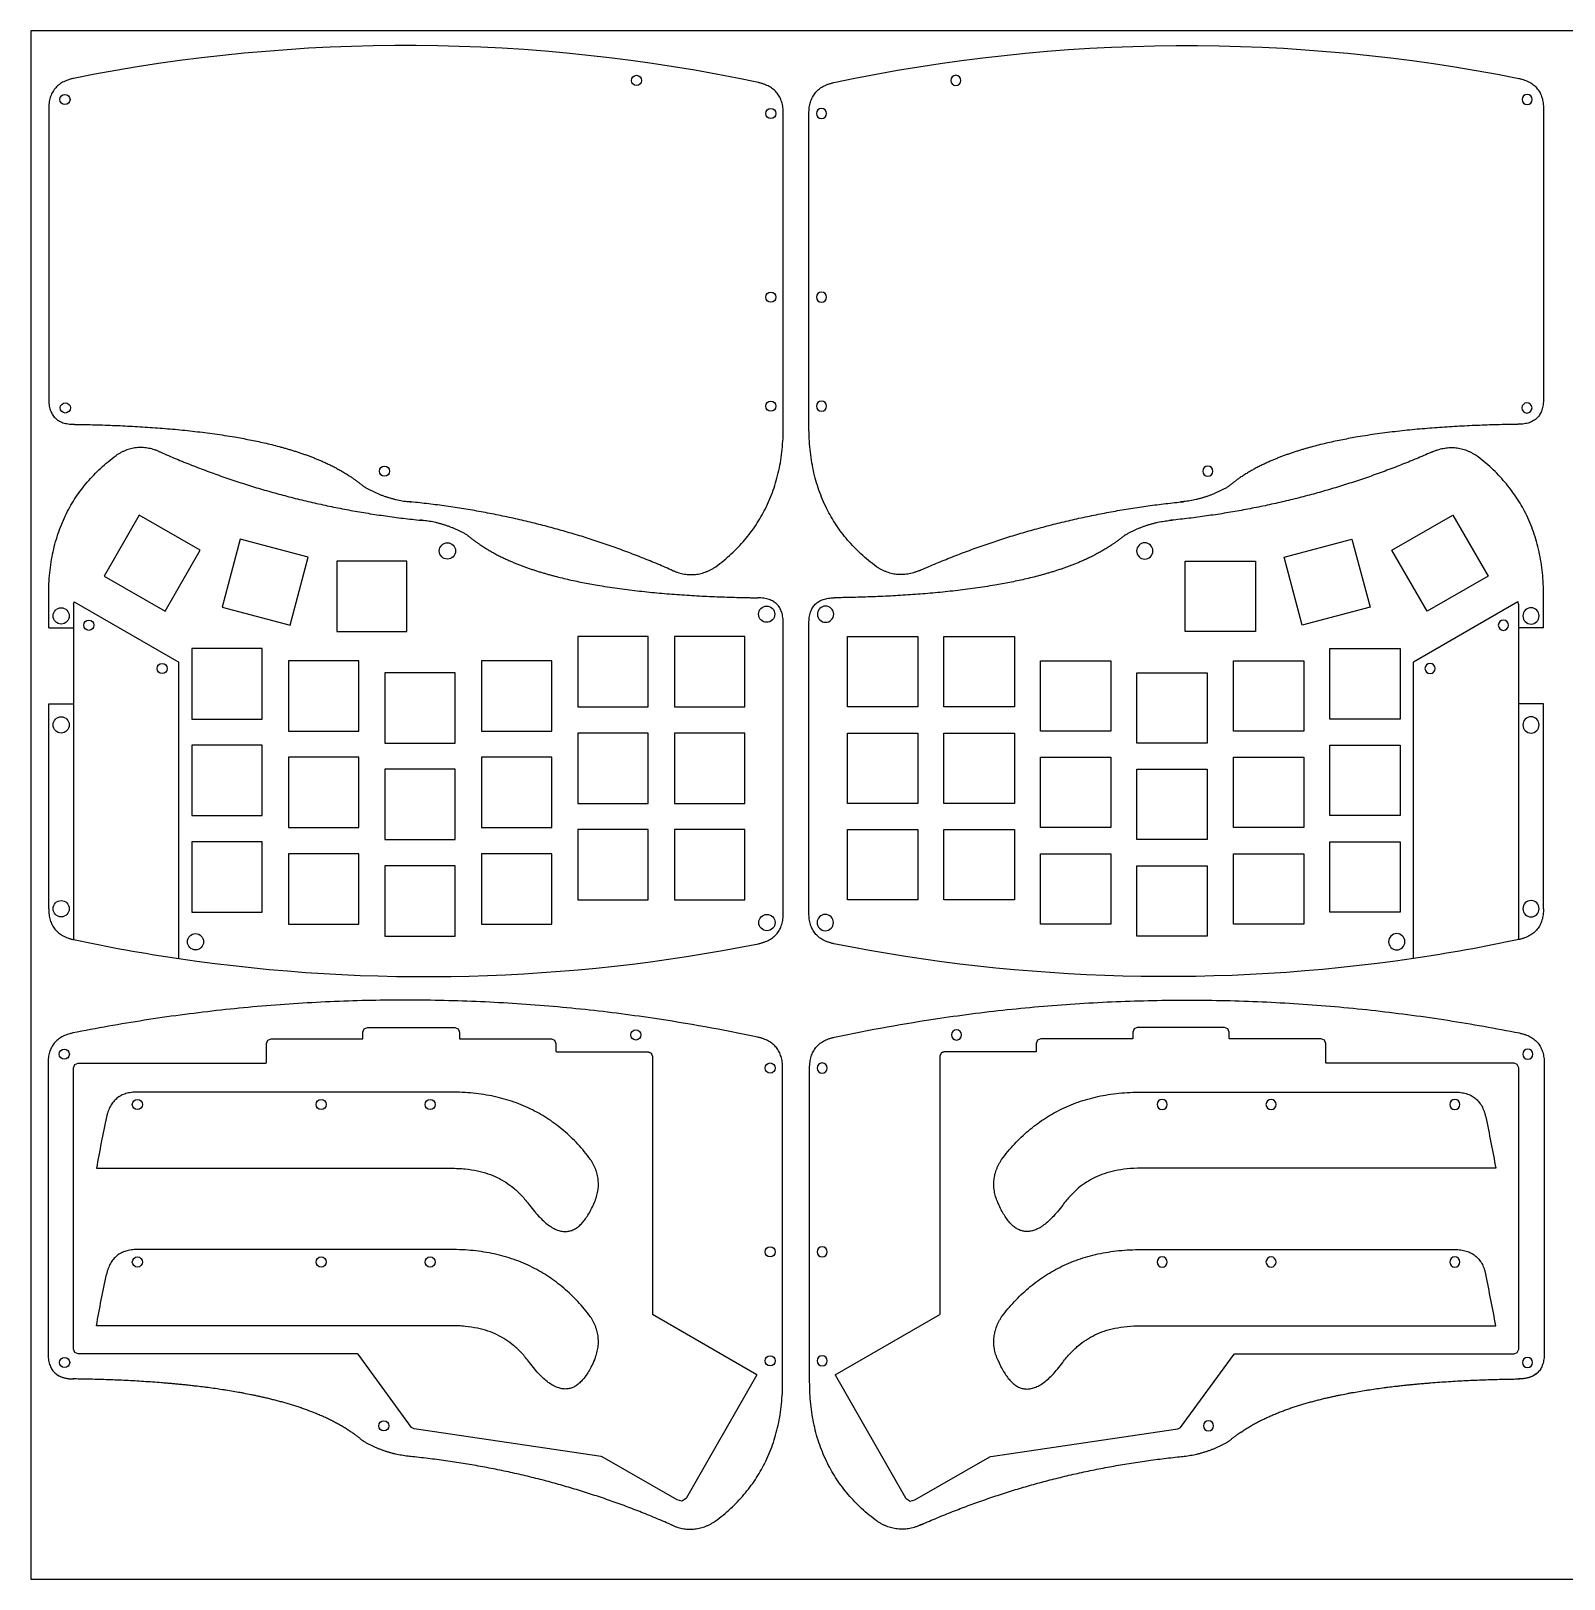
# Model space of a CAD drawing. Header units: millimetres. Extents: x 0 to 610, y 0 to 305.
# Drawn here: x 0 to 301.9, y 0 to 304.8 of the extents above; entities that cross this region are included whole.
import ezdxf

# ---------------------------------------------------------------- set-up
doc = ezdxf.new("R2010")
doc.units = ezdxf.units.MM
doc.layers.add('Bed', color=250, linetype='Continuous', true_color=0x3a3a3a)
doc.layers.add('Cut_noOLED', color=7, linetype='Continuous')

msp = doc.modelspace()

# ---------------------------------------------------------------- linework, layer by layer
at = {"layer": 'Bed'}
msp.add_lwpolyline([(0, 0), (609.6, 0), (609.6, 304.8), (0, 304.8)], close=True, dxfattribs=at)
at = {"layer": 'Cut_noOLED'}
for p, q in [((3.49, 289.43), (3.49, 232.38)), ((148.17, 226.81), (148.17, 288.56)), ((153.22, 226.81), (153.22, 288.56)), ((297.9, 289.43), (297.9, 232.38)), ((3.49, 187.3), (3.49, 193.73)), ((8.41, 191.97), (8.51, 192.34)), ((8.51, 192.34), (8.53, 192.37)), ((8.53, 192.37), (29.11, 180.49)), ((292.86, 192.37), (272.28, 180.49)), ((292.88, 192.34), (292.86, 192.37)), ((292.98, 191.97), (292.88, 192.34)), ((297.9, 187.3), (297.9, 193.73)), ((8.41, 191.97), (8.41, 125.9)), ((292.98, 191.97), (292.98, 125.9)), ((3.49, 187.3), (8.41, 187.3)), ((148.17, 131.11), (148.17, 188.16)), ((153.22, 131.11), (153.22, 188.16)), ((297.9, 187.3), (292.98, 187.3)), ((29.11, 122.18), (29.11, 180.49)), ((272.28, 122.18), (272.28, 180.49)), ((3.49, 131.98), (3.49, 172.3)), ((3.49, 172.3), (8.41, 172.3)), ((297.9, 172.3), (292.98, 172.3)), ((297.9, 131.98), (297.9, 172.3)), ((65.39, 107.68), (65.65, 108.32)), ((65.39, 106.43), (65.39, 107.68)), ((65.65, 108.32), (66.29, 108.58)), ((66.29, 108.58), (83.49, 108.58)), ((83.49, 108.58), (84.13, 108.32)), ((84.13, 108.32), (84.39, 107.68)), ((84.39, 107.68), (84.39, 106.43)), ((217.26, 108.32), (217, 107.68)), ((217, 107.68), (217, 106.43)), ((217.9, 108.58), (217.26, 108.32)), ((235.1, 108.58), (217.9, 108.58)), ((235.74, 108.32), (235.1, 108.58)), ((236, 107.68), (235.74, 108.32)), ((236, 106.43), (236, 107.68)), ((46.39, 105.43), (46.65, 106.07)), ((46.39, 101.68), (46.39, 105.43)), ((46.65, 106.07), (47.29, 106.33)), ((47.29, 106.33), (65.29, 106.33)), ((65.29, 106.33), (65.36, 106.36)), ((65.36, 106.36), (65.39, 106.43)), ((84.39, 106.43), (84.42, 106.36)), ((84.42, 106.36), (84.49, 106.33)), ((84.49, 106.33), (102.49, 106.33)), ((102.49, 106.33), (103.13, 106.07)), ((103.13, 106.07), (103.39, 105.43)), ((103.39, 105.43), (103.39, 103.93)), ((103.39, 103.93), (103.42, 103.86)), ((103.42, 103.86), (103.49, 103.83)), ((103.49, 103.83), (121.49, 103.83)), ((197.9, 103.83), (179.9, 103.83)), ((197.97, 103.86), (197.9, 103.83)), ((198, 103.93), (197.97, 103.86)), ((198.26, 106.07), (198, 105.43)), ((198, 105.43), (198, 103.93)), ((198.9, 106.33), (198.26, 106.07)), ((216.9, 106.33), (198.9, 106.33)), ((216.97, 106.36), (216.9, 106.33)), ((217, 106.43), (216.97, 106.36)), ((236.03, 106.36), (236, 106.43)), ((236.1, 106.33), (236.03, 106.36)), ((254.1, 106.33), (236.1, 106.33)), ((254.74, 106.07), (254.1, 106.33)), ((255, 105.43), (254.74, 106.07)), ((255, 101.68), (255, 105.43)), ((3.36, 101.49), (3.36, 44.44)), ((8.39, 100.68), (8.65, 101.32)), ((8.39, 45.23), (8.39, 100.68)), ((8.65, 101.32), (9.29, 101.58)), ((9.29, 101.58), (26.39, 101.58)), ((26.39, 101.58), (28.39, 101.58)), ((28.39, 101.58), (46.29, 101.58)), ((46.29, 101.58), (46.36, 101.61)), ((46.36, 101.61), (46.39, 101.68)), ((122.42, 102.88), (122.41, 52.11)), ((148.04, 38.86), (148.04, 100.61)), ((153.36, 38.86), (153.36, 100.61)), ((178.98, 102.88), (178.98, 52.11)), ((255.03, 101.61), (255, 101.68)), ((255.1, 101.58), (255.03, 101.61)), ((273, 101.58), (255.1, 101.58)), ((275, 101.58), (273, 101.58)), ((292.1, 101.58), (275, 101.58)), ((292.74, 101.32), (292.1, 101.58)), ((293.01, 100.68), (292.74, 101.32)), ((293.01, 45.23), (293.01, 100.68)), ((298.04, 101.49), (298.04, 44.44)), ((82.71, 95.88), (20.96, 95.88)), ((218.68, 95.88), (280.43, 95.88)), ((82.71, 64.88), (20.96, 64.88)), ((218.68, 64.88), (280.43, 64.88)), ((142.99, 40.23), (122.41, 52.11)), ((158.4, 40.23), (178.98, 52.11)), ((8.65, 44.59), (8.39, 45.23)), ((9.29, 44.33), (8.65, 44.59)), ((26.39, 44.33), (9.29, 44.33)), ((28.39, 44.33), (26.39, 44.33)), ((64.29, 44.33), (28.39, 44.33)), ((64.42, 44.27), (64.29, 44.33)), ((74.97, 29.82), (64.42, 44.27)), ((226.42, 29.82), (236.97, 44.27)), ((236.97, 44.27), (237.1, 44.33)), ((237.1, 44.33), (273, 44.33)), ((273, 44.33), (275, 44.33)), ((275, 44.33), (292.1, 44.33)), ((292.1, 44.33), (292.74, 44.59)), ((292.74, 44.59), (293.01, 45.23)), ((142.99, 40.23), (129.12, 16.01)), ((158.4, 40.23), (172.27, 16.01)), ((75.5, 29.59), (74.97, 29.82)), ((112.33, 24.12), (75.5, 29.59)), ((189.06, 24.12), (225.89, 29.59)), ((225.89, 29.59), (226.42, 29.82)), ((112.52, 24.07), (112.33, 24.12)), ((127.28, 15.57), (112.52, 24.07)), ((174.11, 15.57), (188.87, 24.07)), ((188.87, 24.07), (189.06, 24.12)), ((128.21, 15.36), (127.28, 15.57)), ((129.03, 15.88), (128.21, 15.36)), ((129.12, 16.01), (129.03, 15.88)), ((172.27, 16.01), (172.36, 15.88)), ((172.36, 15.88), (173.19, 15.36)), ((173.19, 15.36), (174.11, 15.57))]:
    msp.add_line(p, q, dxfattribs=at)
for points in [[(33.34, 202.55), (21.34, 209.46), (14.42, 197.46), (26.42, 190.55)], [(268.05, 202.55), (280.05, 209.46), (286.97, 197.46), (274.97, 190.55)], [(37.65, 191.36), (51.03, 187.79), (54.61, 201.17), (41.22, 204.74)], [(263.74, 191.36), (250.36, 187.79), (246.79, 201.17), (260.17, 204.74)], [(60.21, 186.59), (74.06, 186.59), (74.06, 200.44), (60.21, 200.44)], [(241.18, 200.44), (241.18, 186.59), (227.33, 186.59), (227.33, 200.44)], [(31.71, 169.33), (45.56, 169.33), (45.56, 183.19), (31.71, 183.19)], [(121.57, 171.71), (121.57, 185.56), (107.72, 185.56), (107.72, 171.71)], [(126.72, 185.56), (126.72, 171.71), (140.57, 171.71), (140.57, 185.56)], [(174.67, 171.71), (160.82, 171.71), (160.82, 185.56), (174.67, 185.56)], [(179.82, 185.56), (193.68, 185.56), (193.68, 171.71), (179.82, 171.71)], [(255.83, 169.33), (255.83, 183.19), (269.68, 183.19), (269.68, 169.33)], [(64.56, 180.81), (50.71, 180.81), (50.71, 166.96), (64.56, 166.96)], [(102.57, 166.96), (102.57, 180.81), (88.71, 180.81), (88.71, 166.96)], [(212.68, 166.96), (198.83, 166.96), (198.83, 180.81), (212.68, 180.81)], [(236.83, 180.81), (250.68, 180.81), (250.68, 166.96), (236.83, 166.96)], [(83.56, 178.43), (69.71, 178.43), (69.71, 164.58), (83.56, 164.58)], [(217.83, 178.43), (231.68, 178.43), (231.68, 164.58), (217.83, 164.58)], [(121.57, 166.56), (107.72, 166.56), (107.72, 152.71), (121.57, 152.71)], [(140.57, 166.56), (126.72, 166.56), (126.72, 152.71), (140.57, 152.71)], [(174.67, 166.56), (174.67, 152.71), (160.82, 152.71), (160.82, 166.56)], [(179.82, 166.56), (193.68, 166.56), (193.68, 152.71), (179.82, 152.71)], [(31.71, 164.18), (31.71, 150.33), (45.56, 150.33), (45.56, 164.18)], [(50.71, 147.96), (64.56, 147.96), (64.56, 161.81), (50.71, 161.81)], [(102.57, 147.96), (102.57, 161.81), (88.71, 161.81), (88.71, 147.96)], [(198.83, 147.96), (198.83, 161.81), (212.68, 161.81), (212.68, 147.96)], [(236.83, 161.81), (250.68, 161.81), (250.68, 147.96), (236.83, 147.96)], [(255.83, 150.33), (255.83, 164.18), (269.68, 164.18), (269.68, 150.33)], [(69.71, 145.58), (83.56, 145.58), (83.56, 159.43), (69.71, 159.43)], [(217.83, 159.43), (231.68, 159.43), (231.68, 145.58), (217.83, 145.58)], [(121.57, 133.71), (121.57, 147.56), (107.72, 147.56), (107.72, 133.71)], [(140.57, 147.56), (126.72, 147.56), (126.72, 133.71), (140.57, 133.71)], [(174.67, 133.71), (160.82, 133.71), (160.82, 147.56), (174.67, 147.56)], [(193.68, 133.71), (179.82, 133.71), (179.82, 147.56), (193.68, 147.56)], [(45.56, 131.33), (45.56, 145.18), (31.71, 145.18), (31.71, 131.33)], [(255.83, 131.33), (255.83, 145.18), (269.68, 145.18), (269.68, 131.33)], [(64.56, 128.96), (64.56, 142.81), (50.71, 142.81), (50.71, 128.96)], [(83.56, 140.43), (69.71, 140.43), (69.71, 126.58), (83.56, 126.58)], [(88.71, 142.81), (88.71, 128.96), (102.57, 128.96), (102.57, 142.81)], [(198.83, 128.96), (198.83, 142.81), (212.68, 142.81), (212.68, 128.96)], [(231.68, 126.58), (217.83, 126.58), (217.83, 140.43), (231.68, 140.43)], [(236.83, 128.96), (236.83, 142.81), (250.68, 142.81), (250.68, 128.96)]]:
    msp.add_lwpolyline(points, close=True, dxfattribs=at)
for points in [[(12.9, 80.88), (20.96, 80.88), (82.71, 80.88)], [(288.49, 80.88), (280.43, 80.88), (218.68, 80.88)], [(82.71, 49.88), (20.96, 49.88), (12.9, 49.88)], [(218.68, 49.88), (280.43, 49.88), (288.49, 49.88)]]:
    msp.add_lwpolyline(points, dxfattribs=at)
for centre, radius in [((119.25, 295.07), 1), ((6.7, 291.29), 1), ((145.71, 288.56), 1), ((145.71, 252.37), 1), ((145.71, 230.91), 1), ((6.77, 230.57), 1), ((69.62, 218.12), 1), ((82.03, 202.42), 1.6), ((5.95, 189.63), 1.6), ((144.89, 189.97), 1.6), ((11.4, 187.79), 1), ((25.84, 179.29), 1), ((5.95, 168.17), 1.6), ((5.95, 131.98), 1.6), ((144.95, 129.25), 1.6), ((32.41, 125.47), 1.6), ((119.12, 107.12), 1), ((6.57, 103.35), 1), ((145.57, 100.61), 1), ((20.96, 93.42), 1), ((57.15, 93.42), 1), ((78.61, 93.42), 1), ((145.57, 64.42), 1), ((20.96, 62.42), 1), ((57.15, 62.42), 1), ((78.61, 62.42), 1), ((6.63, 42.63), 1), ((145.57, 42.96), 1), ((69.49, 30.17), 1)]:
    msp.add_circle(centre, radius, dxfattribs=at)
at = {"layer": 'Cut_noOLED', "extrusion": (0, 0, -1)}
for centre, radius in [((-182.14, 295.07), 1), ((-294.69, 291.29), 1), ((-155.69, 288.56), 1), ((-155.69, 252.37), 1), ((-155.69, 230.91), 1), ((-294.63, 230.57), 1), ((-231.77, 218.12), 1), ((-219.36, 202.42), 1.6), ((-156.5, 189.97), 1.6), ((-295.44, 189.63), 1.6), ((-289.99, 187.79), 1), ((-275.55, 179.29), 1), ((-295.44, 168.17), 1.6), ((-295.44, 131.98), 1.6), ((-156.44, 129.25), 1.6), ((-268.99, 125.47), 1.6), ((-182.27, 107.12), 1), ((-294.82, 103.35), 1), ((-155.82, 100.61), 1), ((-222.78, 93.42), 1), ((-244.24, 93.42), 1), ((-280.43, 93.42), 1), ((-155.82, 64.42), 1), ((-222.78, 62.42), 1), ((-244.24, 62.42), 1), ((-280.43, 62.42), 1), ((-155.82, 42.96), 1), ((-294.76, 42.63), 1), ((-231.9, 30.17), 1)]:
    msp.add_circle(centre, radius, dxfattribs=at)
at = {"layer": 'Cut_noOLED'}
for centre, start, end in [((73.85, -32.21), 78.0073, 101.2997), ((77.8, 452.75), 258.0088, 261.6206), ((77.8, 452.75), 258.0088, 258.0147), ((77.8, 452.75), 261.6206, 281.2997), ((73.72, -220.16), 78.0147, 81.6206), ((73.72, -220.16), 78.0073, 78.0147), ((341.73, 21.57), 168.0088, 169.7753), ((-40.34, -9.43), 10.2247, 11.9912)]:
    msp.add_arc(centre, 334.14, start, end, dxfattribs=at)
at = {"layer": 'Cut_noOLED', "extrusion": (0, 0, -1)}
for centre, start, end in [((-227.54, -32.21), 78.0073, 101.2997), ((-223.59, 452.75), 261.6206, 281.2997), ((-223.59, 452.75), 258.0088, 261.6206), ((-223.59, 452.75), 258.0088, 258.0147), ((-227.67, -220.16), 78.0147, 81.6206), ((-227.67, -220.16), 78.0073, 78.0147), ((40.34, 21.57), 168.0088, 169.7753), ((-341.73, -9.43), 10.2247, 11.9912)]:
    msp.add_arc(centre, 334.14, start, end, dxfattribs=at)
at = {"layer": 'Cut_noOLED'}
for points, degree in [([(8.38, 295.45), (3.49, 294.43), (3.49, 289.43)], 2), ([(148.17, 288.56), (148.17, 293.56), (143.28, 294.63)], 2), ([(153.22, 288.56), (153.22, 293.56), (158.11, 294.63)], 2), ([(293.01, 295.45), (297.9, 294.43), (297.9, 289.43)], 2), ([(3.49, 232.38), (3.49, 227.38), (8.49, 227.35)], 2), ([(297.9, 232.38), (297.9, 227.38), (292.9, 227.35)], 2), ([(134.89, 199.31), (148.17, 209.23), (148.17, 226.81)], 2), ([(166.5, 199.31), (153.22, 209.23), (153.22, 226.81)], 2), ([(25.49, 221.88), (20.94, 223.97), (16.76, 221.23)], 2), ([(275.9, 221.88), (280.45, 223.97), (284.63, 221.23)], 2), ([(3.49, 193.73), (3.49, 211.31), (16.76, 221.23)], 2), ([(25.19, 222.02), (49.67, 211.16), (77.24, 208.42)], 2), ([(276.2, 222.02), (251.72, 211.16), (224.15, 208.42)], 2), ([(297.9, 193.73), (297.9, 211.31), (284.63, 221.23)], 2), ([(65.68, 215.03), (69.99, 212.51), (74.97, 212.06)], 2), ([(235.71, 215.03), (231.4, 212.51), (226.42, 212.06)], 2), ([(126.47, 198.52), (101.99, 209.38), (74.41, 212.12)], 2), ([(174.92, 198.52), (199.41, 209.38), (226.98, 212.12)], 2), ([(85.98, 205.51), (81.66, 208.04), (76.68, 208.48)], 2), ([(215.41, 205.51), (219.73, 208.04), (224.71, 208.48)], 2), ([(126.17, 198.66), (130.71, 196.57), (134.89, 199.31)], 2), ([(175.22, 198.66), (170.68, 196.57), (166.5, 199.31)], 2), ([(148.17, 188.16), (148.17, 193.16), (143.17, 193.19)], 2), ([(143.31, 193.19), (143.24, 193.19), (143.17, 193.19)], 2), ([(153.22, 188.16), (153.22, 193.16), (158.22, 193.19)], 2), ([(158.09, 193.19), (158.15, 193.19), (158.22, 193.19)], 2), ([(3.49, 131.98), (3.49, 126.98), (8.38, 125.9)], 2), ([(143.27, 125.09), (148.17, 126.11), (148.17, 131.11)], 2), ([(158.12, 125.09), (153.22, 126.11), (153.22, 131.11)], 2), ([(297.9, 131.98), (297.9, 126.98), (293.01, 125.9)], 2), ([(8.25, 107.51), (3.36, 106.49), (3.36, 101.49)], 2), ([(148.04, 100.61), (148.04, 105.61), (143.15, 106.69)], 2), ([(153.36, 100.61), (153.36, 105.61), (158.24, 106.69)], 2), ([(293.14, 107.51), (298.04, 106.49), (298.04, 101.49)], 2), ([(121.49, 103.83), (122.13, 103.57)], 1), ([(179.9, 103.83), (179.26, 103.57)], 1), ([(122.13, 103.57), (122.42, 102.88)], 1), ([(179.26, 103.57), (178.98, 102.88)], 1), ([(20.96, 95.88), (15.96, 95.88), (14.89, 91)], 2), ([(110.21, 82.61), (100.29, 95.88), (82.71, 95.88)], 2), ([(191.18, 82.61), (201.1, 95.88), (218.68, 95.88)], 2), ([(280.43, 95.88), (285.43, 95.88), (286.51, 91)], 2), ([(110.86, 73.88), (112.95, 78.42), (110.21, 82.61)], 2), ([(190.53, 73.88), (188.44, 78.42), (191.18, 82.61)], 2), ([(82.71, 80.88), (83.71, 80.88), (85.56, 80.79), (87.97, 80.41), (90.05, 79.84), (91.88, 79.09), (93.54, 78.15), (95.12, 76.99), (96.66, 75.53), (97.68, 74.31), (98.19, 73.63)], 3), ([(218.68, 80.88), (217.69, 80.88), (215.83, 80.79), (213.42, 80.41), (211.34, 79.84), (209.51, 79.09), (207.85, 78.15), (206.27, 76.99), (204.73, 75.53), (203.71, 74.31), (203.2, 73.63)], 3), ([(98.19, 73.63), (106.07, 63.07), (110.86, 73.88)], 2), ([(110.86, 73.88), (110.93, 74.03), (111, 74.18)], 2), ([(190.53, 73.88), (190.46, 74.03), (190.4, 74.18)], 2), ([(203.2, 73.63), (195.32, 63.07), (190.53, 73.88)], 2), ([(20.96, 64.88), (15.96, 64.88), (14.89, 60)], 2), ([(110.21, 51.61), (100.29, 64.88), (82.71, 64.88)], 2), ([(191.18, 51.61), (201.1, 64.88), (218.68, 64.88)], 2), ([(280.43, 64.88), (285.43, 64.88), (286.51, 60)], 2), ([(98.19, 42.63), (97.68, 43.31), (96.66, 44.53), (95.12, 45.99), (93.54, 47.15), (91.88, 48.09), (90.05, 48.84), (87.97, 49.41), (85.56, 49.79), (83.71, 49.88), (82.71, 49.88)], 3), ([(110.86, 42.88), (112.95, 47.42), (110.21, 51.61)], 2), ([(190.53, 42.88), (188.44, 47.42), (191.18, 51.61)], 2), ([(203.2, 42.63), (203.71, 43.31), (204.73, 44.53), (206.27, 45.99), (207.85, 47.15), (209.51, 48.09), (211.34, 48.84), (213.42, 49.41), (215.83, 49.79), (217.69, 49.88), (218.68, 49.88)], 3), ([(3.36, 44.44), (3.36, 39.44), (8.36, 39.4)], 2), ([(110.86, 42.88), (106.07, 32.07), (98.19, 42.63)], 2), ([(111, 43.18), (110.93, 43.03), (110.86, 42.88)], 2), ([(190.4, 43.18), (190.46, 43.03), (190.53, 42.88)], 2), ([(190.53, 42.88), (195.32, 32.07), (203.2, 42.63)], 2), ([(298.04, 44.44), (298.04, 39.44), (293.04, 39.4)], 2), ([(4.77, 40.52), (6.02, 39.42), (8.36, 39.4)], 2), ([(296.62, 40.52), (295.37, 39.42), (293.04, 39.4)], 2), ([(134.76, 11.37), (148.04, 21.28), (148.04, 38.86)], 2), ([(166.63, 11.37), (153.36, 21.28), (153.36, 38.86)], 2), ([(74.84, 24.12), (69.86, 24.56), (65.55, 27.09)], 2), ([(226.55, 24.12), (231.53, 24.56), (235.84, 27.09)], 2), ([(126.33, 10.58), (101.85, 21.43), (74.28, 24.17)], 2), ([(175.06, 10.58), (199.54, 21.43), (227.11, 24.17)], 2), ([(126.03, 10.71), (130.58, 8.62), (134.76, 11.37)], 2), ([(175.36, 10.71), (170.81, 8.62), (166.63, 11.37)], 2)]:
    msp.add_open_spline(points, degree=degree, dxfattribs=at)
for points, knots in [([(8.35, 227.35), (8.38, 227.35), (8.42, 227.35), (8.48, 227.35), (8.52, 227.35), (8.58, 227.35), (8.63, 227.34), (8.72, 227.34), (8.81, 227.34), (8.98, 227.34), (9.26, 227.33), (9.84, 227.33), (10.99, 227.3), (13.29, 227.25), (16.57, 227.14), (19.85, 226.98), (22.47, 226.82), (24.44, 226.69), (26.41, 226.54), (28.37, 226.37), (30.33, 226.18), (32.29, 225.96), (34.25, 225.73), (36.2, 225.47), (38.15, 225.18), (39.94, 224.89), (41.57, 224.6), (43.04, 224.32), (44.5, 224.02), (45.96, 223.7), (47.42, 223.36), (48.63, 223.05), (49.59, 222.78), (50.31, 222.58), (51.03, 222.37), (51.74, 222.15), (52.45, 221.92), (53.16, 221.69), (53.87, 221.44), (54.57, 221.19), (55.16, 220.97), (55.74, 220.75), (56.2, 220.56), (56.78, 220.32), (57.25, 220.12), (57.75, 219.9), (58.27, 219.66), (58.92, 219.35), (59.57, 219.03), (60.08, 218.76), (60.46, 218.55), (60.84, 218.35), (61.21, 218.13), (61.59, 217.91), (61.96, 217.69), (62.32, 217.46), (62.63, 217.26), (62.93, 217.07), (63.17, 216.91), (63.43, 216.72), (63.67, 216.56), (63.91, 216.39), (64.11, 216.24), (64.28, 216.11), (64.46, 215.99), (64.63, 215.85), (64.8, 215.72), (64.97, 215.59), (65.14, 215.46), (65.31, 215.32), (65.48, 215.19), (65.61, 215.09), (65.67, 215.04), (65.68, 215.03)], [-0.9999998, -0.9999998, -0.9999998, -0.9999998, -0.9985887, -0.9981279, -0.9973184, -0.9966832, -0.9953887, -0.9947778, -0.9928735, -0.9909692, -0.9871606, -0.9795433, -0.9643089, -0.93384, -0.8729022, -0.8119644, -0.7814955, -0.7510266, -0.7205577, -0.6900888, -0.6596199, -0.629151, -0.5986821, -0.5682132, -0.5377443, -0.5072754, -0.4841543, -0.4610333, -0.4379122, -0.4147912, -0.3916702, -0.3685491, -0.3569886, -0.3454281, -0.3338676, -0.3223071, -0.3107465, -0.299186, -0.2876255, -0.276065, -0.2645045, -0.2587242, -0.2471637, -0.2413834, -0.2298229, -0.2231351, -0.2164472, -0.2030715, -0.1896958, -0.183008, -0.1763202, -0.1696323, -0.1629445, -0.1562566, -0.1495688, -0.1428809, -0.1361931, -0.1328492, -0.1261613, -0.1228174, -0.1178015, -0.1127856, -0.1094417, -0.1060978, -0.1027539, -0.0994099, -0.096066, -0.0927221, -0.0893782, -0.0860342, -0.0826903, -0.0793464, -0.0788298, -0.0788298, -0.0788298, -0.0788298]), ([(293.04, 227.35), (293.01, 227.35), (292.97, 227.35), (292.91, 227.35), (292.87, 227.35), (292.81, 227.35), (292.76, 227.34), (292.68, 227.34), (292.58, 227.34), (292.42, 227.34), (292.13, 227.33), (291.55, 227.33), (290.4, 227.3), (288.11, 227.25), (284.82, 227.14), (281.54, 226.98), (278.92, 226.82), (276.95, 226.69), (274.99, 226.54), (273.02, 226.37), (271.06, 226.18), (269.1, 225.96), (267.14, 225.73), (265.19, 225.47), (263.24, 225.18), (261.45, 224.89), (259.82, 224.6), (258.35, 224.32), (256.89, 224.02), (255.43, 223.7), (253.97, 223.36), (252.76, 223.05), (251.8, 222.78), (251.08, 222.58), (250.36, 222.37), (249.65, 222.15), (248.94, 221.92), (248.23, 221.69), (247.52, 221.44), (246.82, 221.19), (246.23, 220.97), (245.65, 220.75), (245.19, 220.56), (244.61, 220.32), (244.14, 220.12), (243.65, 219.9), (243.12, 219.66), (242.47, 219.35), (241.83, 219.03), (241.31, 218.76), (240.93, 218.55), (240.55, 218.35), (240.18, 218.13), (239.81, 217.91), (239.44, 217.69), (239.07, 217.46), (238.77, 217.26), (238.46, 217.07), (238.22, 216.91), (237.96, 216.72), (237.72, 216.56), (237.48, 216.39), (237.28, 216.24), (237.11, 216.11), (236.93, 215.99), (236.76, 215.85), (236.59, 215.72), (236.42, 215.59), (236.25, 215.46), (236.08, 215.32), (235.91, 215.19), (235.79, 215.09), (235.72, 215.04), (235.71, 215.03)], [-0.9999998, -0.9999998, -0.9999998, -0.9999998, -0.9985887, -0.9981279, -0.9973184, -0.9966832, -0.9953887, -0.9947778, -0.9928735, -0.9909692, -0.9871606, -0.9795433, -0.9643089, -0.93384, -0.8729022, -0.8119644, -0.7814955, -0.7510266, -0.7205577, -0.6900888, -0.6596199, -0.629151, -0.5986821, -0.5682132, -0.5377443, -0.5072754, -0.4841543, -0.4610333, -0.4379122, -0.4147912, -0.3916702, -0.3685491, -0.3569886, -0.3454281, -0.3338676, -0.3223071, -0.3107465, -0.299186, -0.2876255, -0.276065, -0.2645045, -0.2587242, -0.2471637, -0.2413834, -0.2298229, -0.2231351, -0.2164472, -0.2030715, -0.1896958, -0.183008, -0.1763202, -0.1696323, -0.1629445, -0.1562566, -0.1495688, -0.1428809, -0.1361931, -0.1328492, -0.1261613, -0.1228174, -0.1178015, -0.1127856, -0.1094417, -0.1060978, -0.1027539, -0.0994099, -0.096066, -0.0927221, -0.0893782, -0.0860342, -0.0826903, -0.0793464, -0.0788298, -0.0788298, -0.0788298, -0.0788298]), ([(85.98, 205.51), (85.99, 205.5), (86.05, 205.45), (86.17, 205.35), (86.34, 205.22), (86.51, 205.08), (86.68, 204.95), (86.85, 204.82), (87.02, 204.69), (87.2, 204.56), (87.37, 204.43), (87.54, 204.3), (87.75, 204.15), (87.98, 203.98), (88.22, 203.82), (88.49, 203.63), (88.73, 203.47), (89.03, 203.28), (89.33, 203.08), (89.7, 202.85), (90.07, 202.63), (90.44, 202.41), (90.82, 202.2), (91.2, 201.99), (91.58, 201.78), (92.09, 201.51), (92.73, 201.19), (93.39, 200.88), (93.91, 200.64), (94.4, 200.42), (94.88, 200.22), (95.45, 199.98), (95.92, 199.79), (96.5, 199.57), (97.08, 199.35), (97.78, 199.1), (98.49, 198.85), (99.2, 198.62), (99.91, 198.39), (100.63, 198.17), (101.35, 197.96), (102.07, 197.76), (103.03, 197.5), (104.24, 197.19), (105.69, 196.84), (107.15, 196.52), (108.62, 196.22), (110.09, 195.94), (111.71, 195.65), (113.5, 195.36), (115.45, 195.07), (117.41, 194.81), (119.36, 194.58), (121.32, 194.36), (123.29, 194.17), (125.25, 194), (127.21, 193.85), (129.18, 193.72), (131.8, 193.56), (135.09, 193.4), (138.37, 193.29), (140.67, 193.24), (141.82, 193.22), (142.39, 193.21), (142.68, 193.2), (142.84, 193.2), (142.94, 193.2), (143.02, 193.2), (143.08, 193.2), (143.13, 193.19), (143.16, 193.19), (143.17, 193.19)], [0.0788298, 0.0788298, 0.0788298, 0.0788298, 0.0793464, 0.0826903, 0.0860342, 0.0893782, 0.0927221, 0.096066, 0.0994099, 0.1027539, 0.1060978, 0.1094417, 0.1127856, 0.1178015, 0.1228174, 0.1261613, 0.1328492, 0.1361931, 0.1428809, 0.1495688, 0.1562566, 0.1629445, 0.1696323, 0.1763202, 0.183008, 0.1896958, 0.2030715, 0.2164472, 0.2231351, 0.2298229, 0.2413834, 0.2471637, 0.2587242, 0.2645045, 0.276065, 0.2876255, 0.299186, 0.3107465, 0.3223071, 0.3338676, 0.3454281, 0.3569886, 0.3685491, 0.3916702, 0.4147912, 0.4379122, 0.4610333, 0.4841543, 0.5072754, 0.5377443, 0.5682132, 0.5986821, 0.629151, 0.6596199, 0.6900888, 0.7205577, 0.7510266, 0.7814955, 0.8119644, 0.8729022, 0.93384, 0.9643089, 0.9795433, 0.9871606, 0.9909692, 0.9928735, 0.9947778, 0.9953887, 0.9966832, 0.9973184, 0.9978808, 0.9978808, 0.9978808, 0.9978808]), ([(215.41, 205.51), (215.41, 205.5), (215.34, 205.45), (215.22, 205.35), (215.05, 205.22), (214.88, 205.08), (214.71, 204.95), (214.54, 204.82), (214.37, 204.69), (214.19, 204.56), (214.02, 204.43), (213.85, 204.3), (213.64, 204.15), (213.41, 203.98), (213.17, 203.82), (212.9, 203.63), (212.66, 203.47), (212.36, 203.28), (212.06, 203.08), (211.69, 202.85), (211.32, 202.63), (210.95, 202.41), (210.57, 202.2), (210.19, 201.99), (209.81, 201.78), (209.3, 201.51), (208.66, 201.19), (208.01, 200.88), (207.48, 200.64), (206.99, 200.42), (206.51, 200.22), (205.94, 199.98), (205.47, 199.79), (204.89, 199.57), (204.31, 199.35), (203.61, 199.1), (202.9, 198.85), (202.19, 198.62), (201.48, 198.39), (200.76, 198.17), (200.04, 197.96), (199.33, 197.76), (198.36, 197.5), (197.16, 197.19), (195.7, 196.84), (194.24, 196.52), (192.77, 196.22), (191.31, 195.94), (189.68, 195.65), (187.89, 195.36), (185.94, 195.07), (183.98, 194.81), (182.03, 194.58), (180.07, 194.36), (178.1, 194.17), (176.14, 194), (174.18, 193.85), (172.21, 193.72), (169.59, 193.56), (166.31, 193.4), (163.02, 193.29), (160.72, 193.24), (159.57, 193.22), (159, 193.21), (158.71, 193.2), (158.55, 193.2), (158.45, 193.2), (158.37, 193.2), (158.31, 193.2), (158.26, 193.19), (158.24, 193.19), (158.22, 193.19)], [0.0788298, 0.0788298, 0.0788298, 0.0788298, 0.0793464, 0.0826903, 0.0860342, 0.0893782, 0.0927221, 0.096066, 0.0994099, 0.1027539, 0.1060978, 0.1094417, 0.1127856, 0.1178015, 0.1228174, 0.1261613, 0.1328492, 0.1361931, 0.1428809, 0.1495688, 0.1562566, 0.1629445, 0.1696323, 0.1763202, 0.183008, 0.1896958, 0.2030715, 0.2164472, 0.2231351, 0.2298229, 0.2413834, 0.2471637, 0.2587242, 0.2645045, 0.276065, 0.2876255, 0.299186, 0.3107465, 0.3223071, 0.3338676, 0.3454281, 0.3569886, 0.3685491, 0.3916702, 0.4147912, 0.4379122, 0.4610333, 0.4841543, 0.5072754, 0.5377443, 0.5682132, 0.5986821, 0.629151, 0.6596199, 0.6900888, 0.7205577, 0.7510266, 0.7814955, 0.8119644, 0.8729022, 0.93384, 0.9643089, 0.9795433, 0.9871606, 0.9909692, 0.9928735, 0.9947778, 0.9953887, 0.9966832, 0.9973184, 0.9978808, 0.9978808, 0.9978808, 0.9978808]), ([(65.55, 27.09), (65.52, 27.11), (65.46, 27.16), (65.34, 27.25), (65.2, 27.37), (65.02, 27.5), (64.85, 27.64), (64.67, 27.78), (64.5, 27.91), (64.32, 28.05), (64.14, 28.18), (63.96, 28.31), (63.78, 28.44), (63.54, 28.61), (63.29, 28.78), (62.99, 28.99), (62.68, 29.2), (62.3, 29.44), (61.93, 29.68), (61.55, 29.91), (61.16, 30.14), (60.78, 30.36), (60.39, 30.57), (60, 30.79), (59.6, 30.99), (59.21, 31.2), (58.67, 31.46), (58, 31.78), (57.33, 32.08), (56.78, 32.32), (56.23, 32.55), (55.68, 32.77), (55.12, 32.99), (54.57, 33.2), (53.86, 33.46), (53.02, 33.75), (52.17, 34.03), (51.46, 34.25), (50.89, 34.43), (50.31, 34.6), (49.6, 34.8), (48.73, 35.04), (48.01, 35.22), (47.43, 35.37), (47, 35.48), (46.56, 35.58), (46.04, 35.7), (45.43, 35.84), (44.73, 36), (44.03, 36.15), (43.1, 36.34), (42.16, 36.52), (40.99, 36.74), (39.82, 36.94), (38.65, 37.13), (37.47, 37.32), (36.29, 37.49), (35.11, 37.65), (33.93, 37.8), (32.98, 37.92), (31.92, 38.04), (31.21, 38.12), (30.5, 38.2), (29.91, 38.26), (29.14, 38.33), (28.32, 38.41), (27.45, 38.49), (26.58, 38.56), (25.42, 38.66), (23.96, 38.77), (21.63, 38.93), (18.72, 39.09), (15.22, 39.24), (12.3, 39.33), (10.11, 39.37), (8.95, 39.39), (8.36, 39.4), (8.22, 39.4)], [0, 0, 0, 0, 0.001868, 0.003736, 0.007473, 0.011209, 0.014946, 0.018682, 0.022418, 0.026155, 0.029891, 0.033628, 0.037364, 0.0411, 0.048573, 0.05231, 0.059782, 0.067255, 0.074728, 0.082201, 0.089673, 0.097146, 0.104619, 0.112092, 0.119565, 0.127037, 0.13451, 0.149456, 0.164401, 0.171874, 0.179347, 0.194373, 0.201887, 0.2094, 0.224427, 0.239453, 0.25448, 0.269506, 0.27702, 0.284533, 0.29956, 0.314586, 0.329613, 0.337126, 0.344639, 0.352153, 0.359666, 0.371655, 0.383644, 0.395632, 0.407621, 0.431599, 0.443588, 0.467566, 0.491543, 0.503532, 0.52751, 0.551488, 0.563477, 0.587454, 0.599443, 0.617426, 0.623421, 0.63541, 0.647399, 0.66209, 0.676782, 0.691474, 0.706165, 0.735549, 0.764932, 0.823699, 0.882466, 0.941233, 0.970617, 0.992654, 1, 1, 1, 1]), ([(235.84, 27.09), (235.87, 27.11), (235.93, 27.16), (236.05, 27.25), (236.19, 27.37), (236.37, 27.5), (236.54, 27.64), (236.72, 27.78), (236.9, 27.91), (237.07, 28.05), (237.25, 28.18), (237.43, 28.31), (237.61, 28.44), (237.85, 28.61), (238.1, 28.78), (238.4, 28.99), (238.71, 29.2), (239.09, 29.44), (239.46, 29.68), (239.84, 29.91), (240.23, 30.14), (240.61, 30.36), (241, 30.57), (241.39, 30.79), (241.79, 30.99), (242.18, 31.2), (242.72, 31.46), (243.39, 31.78), (244.06, 32.08), (244.61, 32.32), (245.16, 32.55), (245.71, 32.77), (246.27, 32.99), (246.83, 33.2), (247.53, 33.46), (248.37, 33.75), (249.22, 34.03), (249.93, 34.25), (250.51, 34.43), (251.08, 34.6), (251.8, 34.8), (252.66, 35.04), (253.38, 35.22), (253.96, 35.37), (254.4, 35.48), (254.83, 35.58), (255.35, 35.7), (255.96, 35.84), (256.66, 36), (257.36, 36.15), (258.29, 36.34), (259.23, 36.52), (260.4, 36.74), (261.57, 36.94), (262.75, 37.13), (263.92, 37.32), (265.1, 37.49), (266.28, 37.65), (267.46, 37.8), (268.41, 37.92), (269.47, 38.04), (270.18, 38.12), (270.89, 38.2), (271.48, 38.26), (272.25, 38.33), (273.07, 38.41), (273.94, 38.49), (274.81, 38.56), (275.97, 38.66), (277.43, 38.77), (279.76, 38.93), (282.67, 39.09), (286.17, 39.24), (289.09, 39.33), (291.28, 39.37), (292.44, 39.39), (293.03, 39.4), (293.17, 39.4)], [0, 0, 0, 0, 0.001868, 0.003736, 0.007473, 0.011209, 0.014946, 0.018682, 0.022418, 0.026155, 0.029891, 0.033628, 0.037364, 0.0411, 0.048573, 0.05231, 0.059782, 0.067255, 0.074728, 0.082201, 0.089673, 0.097146, 0.104619, 0.112092, 0.119565, 0.127037, 0.13451, 0.149456, 0.164401, 0.171874, 0.179347, 0.194373, 0.201887, 0.2094, 0.224427, 0.239453, 0.25448, 0.269506, 0.27702, 0.284533, 0.29956, 0.314586, 0.329613, 0.337126, 0.344639, 0.352153, 0.359666, 0.371655, 0.383644, 0.395632, 0.407621, 0.431599, 0.443588, 0.467566, 0.491543, 0.503532, 0.52751, 0.551488, 0.563477, 0.587454, 0.599443, 0.617426, 0.623421, 0.63541, 0.647399, 0.66209, 0.676782, 0.691474, 0.706165, 0.735549, 0.764932, 0.823699, 0.882466, 0.941233, 0.970617, 0.992654, 1, 1, 1, 1])]:
    msp.add_open_spline(points, degree=3, knots=knots, dxfattribs=at)
for points, weights, degree in [([(122.42, 110.42), (65.08, 118.86), (8.25, 107.51)], [1, 0.985290108228, 1], 2), ([(178.97, 110.42), (236.31, 118.86), (293.14, 107.51)], [1, 0.985290108228, 1], 2), ([(14.89, 91), (14.88, 90.99), (14.88, 90.97), (14.88, 90.96)], [1, 0.999999998592, 0.999999998592, 1], 3), ([(286.51, 91), (286.51, 90.99), (286.51, 90.97), (286.51, 90.96)], [1, 0.999999998592, 0.999999998592, 1], 3), ([(14.89, 60), (14.88, 59.99), (14.88, 59.97), (14.88, 59.96)], [1, 0.999999998592, 0.999999998592, 1], 3), ([(286.51, 60), (286.51, 59.99), (286.51, 59.97), (286.51, 59.96)], [1, 0.999999998592, 0.999999998592, 1], 3)]:
    msp.add_rational_spline(points, weights, degree=degree, dxfattribs=at)

doc.saveas('drawing.dxf')
